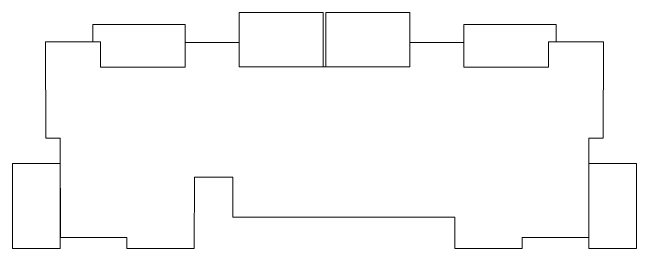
# Model space of a CAD drawing. Header units: millimetres. Extents: x 917 to 1168, y -421 to -23.
# Drawn here: x 1127.84 to 1165.85, y -297.61 to -283.22 of the extents above; entities that cross this region are included whole.
import ezdxf

# ---------------------------------------------------------------- set-up
doc = ezdxf.new("R2010")
doc.units = ezdxf.units.MM
doc.header["$LTSCALE"] = 0.1
doc.layers.add('00-Ventilacion', color=3, linetype='Continuous')

msp = doc.modelspace()

# ---------------------------------------------------------------- linework, layer by layer
at = {"layer": '00-Ventilacion', "color": 3, "lineweight": 5}
for points in [[(1146.771, -286.53), (1146.774, -283.222), (1141.649, -283.221), (1141.65, -286.53), (1146.771, -286.53)], [(1146.925, -286.53), (1146.922, -283.222), (1152.046, -283.221), (1152.045, -286.53), (1146.925, -286.53)], [(1132.73, -285.004), (1132.73, -283.954), (1138.355, -283.954), (1138.355, -286.551), (1133.207, -286.556), (1133.206, -285.004), (1132.73, -285.004)], [(1160.965, -285.004), (1160.965, -283.954), (1155.34, -283.954), (1155.341, -286.551), (1160.487, -286.556), (1160.489, -285.004), (1160.965, -285.004)], [(1130.754, -292.422), (1127.842, -292.424), (1127.842, -297.606), (1130.756, -297.606), (1130.754, -292.422)], [(1162.941, -292.422), (1165.853, -292.424), (1165.853, -297.606), (1162.939, -297.606), (1162.941, -292.422)]]:
    msp.add_lwpolyline(points, dxfattribs=at)
at = {"layer": '00-Ventilacion', "color": 6, "lineweight": 5}
msp.add_lwpolyline([(1162.941, -296.942), (1162.941, -290.889), (1163.827, -290.89), (1163.833, -285.005), (1160.489, -285.004), (1160.488, -286.556), (1155.34, -286.551), (1155.34, -285.053), (1152.046, -285.053), (1152.045, -286.53), (1141.65, -286.53), (1141.649, -285.053), (1138.355, -285.053), (1138.355, -286.551), (1133.207, -286.556), (1133.206, -285.004), (1129.863, -285.008), (1129.868, -290.89), (1130.754, -290.889), (1130.76, -296.941), (1134.811, -296.937), (1134.811, -297.606), (1138.916, -297.602), (1138.921, -293.261), (1141.255, -293.262), (1141.256, -295.702), (1154.78, -295.7), (1154.779, -297.602), (1154.779, -297.602), (1158.884, -297.606), (1158.885, -296.937), (1162.941, -296.942)], dxfattribs=at)

doc.saveas('drawing.dxf')
